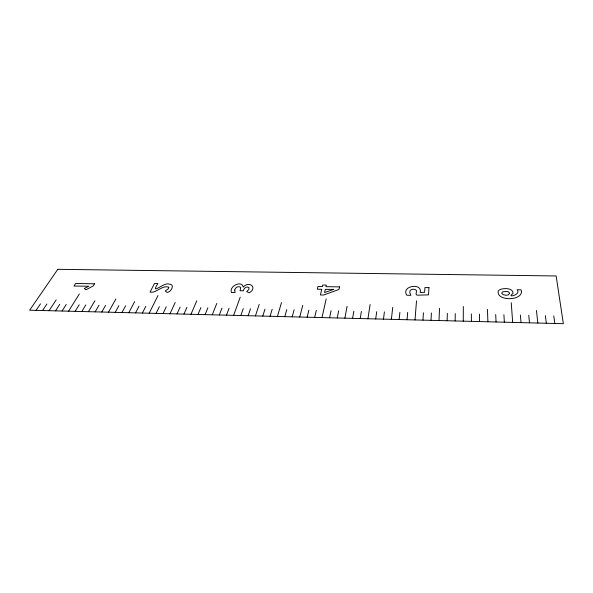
<?xml version="1.0" encoding="UTF-8"?>
<svg xmlns="http://www.w3.org/2000/svg" width="593" height="593" viewBox="0 0 593 593"><rect width="100%" height="100%" fill="white"/><g stroke="black" fill="none" stroke-linecap="round" stroke-linejoin="round"><path stroke-width="0.89" d="M463.259 321.161L463.318 306.492M455.142 320.954L455.261 313.601M447.129 320.754L447.344 313.371M439.013 320.546L439.524 308.36M431 320.346L431.4 312.993M422.95 320.138L423.439 312.808M415.004 319.938L416.516 300.799M407.028 319.738L407.695 312.444M399.141 319.538L399.897 312.311M391.365 319.345L392.759 307.33M383.478 319.145L384.405 311.896M375.695 318.945L376.711 311.718M367.942 318.752L370.114 304.483M360.21 318.552L361.389 311.407M352.59 318.359L353.858 311.184M344.867 318.167L347.098 306.322M337.232 317.974L338.662 310.828M329.567 317.781L331.087 310.65M321.999 317.589L326.18 298.968M314.646 317.403L316.321 310.309M307.137 317.211L308.879 310.176M299.724 317.025L302.756 305.336M292.208 316.84L294.121 309.791M284.796 316.647L286.782 309.613M277.405 316.462L281.49 302.578M270.037 316.277L272.165 309.324M262.773 316.091L264.997 309.109M255.413 315.906L259.208 304.372M248.141 315.721L250.505 308.768M240.832 315.535L243.271 308.597M233.612 315.357L240.202 297.219M226.489 315.172L229.076 308.264M219.328 314.994L221.967 308.145M212.264 314.816L216.779 303.438M205.096 314.638L207.898 307.774M198.018 314.453L200.894 307.611M190.968 314.275L196.794 300.755M183.949 314.097L186.936 307.33M177.018 313.927L180.094 307.122M169.991 313.749L175.202 302.512M163.045 313.571L166.262 306.796M156.078 313.393L159.361 306.64M149.191 313.223L157.975 295.551M142.387 313.052L145.804 306.322M135.545 312.874L139.007 306.203M128.8 312.704L134.678 301.615M121.965 312.533L125.575 305.847M115.205 312.363L118.882 305.691M108.475 312.192L115.88 299.02M101.766 312.022L105.547 305.425M95.147 311.859L99.009 305.225M88.431 311.688L94.939 300.74M81.804 311.518L85.792 304.921M75.141 311.347L79.195 304.765M68.558 311.184L79.343 293.958M62.065 311.021L66.238 304.461M55.527 310.851L59.73 304.35M49.078 310.688L56.187 299.88M42.54 310.524L46.891 304.009M36.084 310.361L40.494 303.861M553.766 315.854L554.811 323.474M545.367 315.661L546.316 323.259M536.443 310.51L537.851 323.096M528.748 315.268L529.49 322.837M520.38 315.076L521.025 322.622M511.24 302.719L512.671 322.407M503.902 314.69L504.346 322.199M495.704 314.549L496.059 321.992M487.461 309.427L487.883 321.784M479.433 314.12L479.589 321.576M471.346 313.927L471.405 321.369M521.477 291.645C521.366 301.111 496.341 301.118 498.216 291.148A6.686 3.877 3.4 0 1 500.892 289.228C504.791 288.176 513.13 287.82 513.034 293.535C505.466 298.427 521.684 294.877 517.148 289.769L521.077 289.836L521.477 291.645M234.761 290.088L235.073 292.594L231.44 292.527C228.831 286.048 242.026 279.896 243.249 287.101C248.719 280.504 258.237 287.435 249.216 292.846L246.688 291.548L248.823 289.517L249.023 287.546C246.577 286.011 243.708 288.168 243.382 290.792L240.098 290.733L240.699 287.479C238.771 285.544 234.88 287.375 234.761 290.088M428.954 287.627L428.517 294.877L416.938 295.166L416.012 294.017L416.568 290.822C415.382 288.606 411.498 288.747 410.067 290.659L409.763 292.668L410.89 295.321L406.783 295.24C400.72 285.67 422.794 282.505 420.178 292.475L424.618 292.305L424.936 287.561L428.954 287.627M339.53 286.886L338.996 289.443L323.63 295.01L320.413 294.951L321.747 289.295L317.27 289.214L317.922 286.523L322.377 286.597L322.748 285.033L326.276 285.092L325.92 286.656L339.53 286.886M333.711 289.391L324.571 292.534L325.298 289.354L333.711 289.391M509.409 293.268L508.542 294.743L506.318 295.314L503.086 294.684L501.693 293.187L502.656 291.8L507.156 291.504A2.846 1.646 3.5 0 1 509.417 293.268M168.79 287.568L168.16 288.895L165.232 290.978L167.226 292.475C171.466 291.882 175.432 283.839 168.783 284.062C163.853 282.075 149.666 296.181 157.946 283.528L154.499 283.469L150.066 292.112L152.957 292.164C157.997 290.911 163.112 285.359 168.59 287.079L168.79 287.568M94.561 283.795L93.264 285.922L85.911 289.807L84.258 288.502L88.78 286.241L73.977 286.041L75.622 283.469L94.561 283.795M57.788 269.311L29.65 310.198L563.35 323.689L556.152 275.967L57.788 269.311"/></g></svg>
